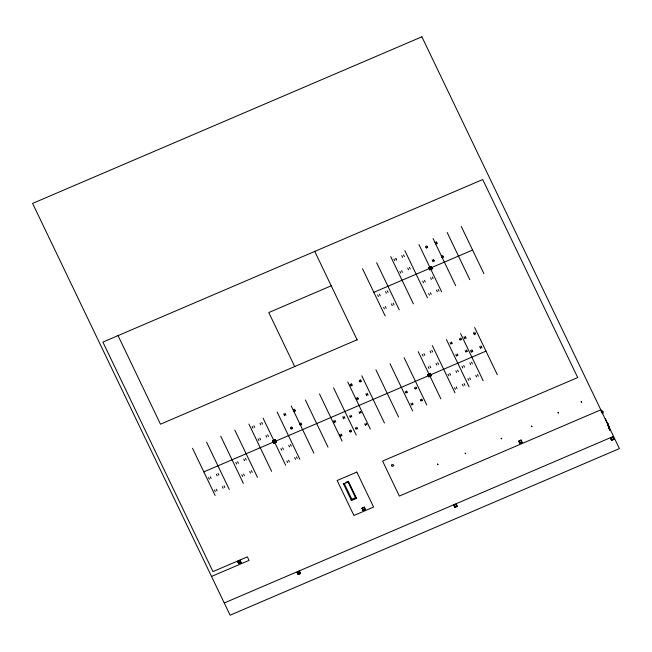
<?xml version="1.0" encoding="UTF-8"?>
<svg xmlns="http://www.w3.org/2000/svg" width="652" height="652" viewBox="0 0 652 652"><rect width="100%" height="100%" fill="white"/><g stroke="black" fill="none" stroke-linecap="round" stroke-linejoin="round"><path stroke-width="0.98" d="M607.713 423.849L610.142 430.385M609.677 429.815L607.908 423.767L610.142 430.597M601.168 411.461L601.657 410.817L603.059 411.526L602.839 413.718M331.208 285.82L268.787 312.544L294.777 366.717M426.058 247.467L427.304 246.937M435.626 243.375L436.873 242.846M432.716 260.987L433.963 260.45M441.828 257.084L443.075 256.554M428.674 267.613L431.2 266.529L432.26 268.795L429.733 269.871L428.714 267.76L431.2 266.529M373.84 292.316L472.594 250.05M432.219 268.648L429.733 269.871M117.922 335.373L160.482 424.199L357.117 339.741M350.629 385.299L351.876 384.77M359.741 381.404L360.988 380.866M450.532 343.522L451.836 342.968M459.888 339.578L461.192 339.024M284.272 414.957L285.519 414.419M293.832 410.866L295.079 410.328M464.477 337.997L465.724 337.459M474.037 333.897L475.284 333.368M456.27 355.479L457.574 354.924M465.618 351.542L466.93 350.98M356.84 399L358.087 398.47M366.4 394.908L367.647 394.37M290.931 428.47L292.169 427.94M300.042 424.574L301.289 424.036M471.135 351.51L472.374 350.98M480.247 347.614L481.486 347.076M272.732 440.866L275.258 439.782L276.318 442.048L273.791 443.132L272.732 440.866L273.791 443.132M427.647 374.566L430.181 373.482L431.241 375.739L428.706 376.823L427.696 374.713L430.181 373.482M272.772 441.013L275.258 439.782M203.831 471.877L485.984 351.118M273.742 442.985L276.318 442.048M334.166 421.909L335.413 421.379M343.278 418.013L344.525 417.476M405.674 392.488L406.978 391.933M415.031 388.551L416.335 387.989M350.116 416.75L351.42 416.188M359.464 412.806L360.776 412.251M411.412 404.452L412.716 403.89M420.76 400.507L422.072 399.945M355.845 428.706L357.157 428.152M365.202 424.762L366.505 424.207M340.368 435.609L341.615 435.08M349.937 431.518L351.183 430.988M345.78 482.382L348.258 481.323L356.188 497.859L356.359 498.421L351.412 500.54L343.311 483.442L343.482 484.012L348.429 481.893L348.258 481.323M356.188 497.859L351.241 499.978L351.412 500.54M237.597 561.38L240.132 560.304L241.191 562.562L238.656 563.646L237.597 561.38L238.656 563.646M361.852 508.21L364.378 507.126L365.438 509.383L362.903 510.467L361.893 508.348L364.378 507.126M518.601 441.119L521.127 440.035L522.187 442.3L519.652 443.376L518.642 441.265L521.127 440.035M237.646 561.527L240.132 560.304M238.616 563.499L241.191 562.562M211.525 576.441L249.048 560.386L247.361 556.857L212.968 571.576L102.894 342.096L482.724 179.536L577.705 377.549L382.569 461.062L399.35 496.058L600.81 409.831M601.918 411.689L602.293 411.355L602.505 411.844M224.247 602.978L613.532 436.367M297.019 572.252L299.545 571.168L300.605 573.434L298.078 574.51L297.059 572.399L299.545 571.168M453.768 505.161L456.294 504.077L457.354 506.343L454.827 507.427L453.768 505.161L454.827 507.427M610.516 438.079L613.043 436.995L614.102 439.252L611.576 440.336L610.516 438.079L611.576 440.336M453.808 505.308L456.294 504.077M610.557 438.226L613.043 436.995M454.786 507.28L457.354 506.343M611.535 440.198L614.102 439.252M608.96 427.948L608.063 425.088M601.291 412.284L601.869 412.912M461.534 339.684L460.752 338.062M467.272 351.64L466.49 350.018M460.231 340.246L459.448 338.624M465.968 352.202L465.186 350.58M416.677 388.649L415.894 387.027M422.414 400.605L421.632 398.983M415.373 389.211L414.59 387.59M421.111 401.167L420.328 399.546M361.404 381.664L360.466 379.708M368.062 395.169L367.117 393.213M360.157 382.194L359.219 380.246M366.815 395.707L365.87 393.751M352.292 385.56L351.355 383.612M358.502 399.26L357.557 397.312M351.045 386.098L350.108 384.142M357.255 399.798L356.31 397.842M361.118 412.912L360.336 411.29M366.856 424.868L366.074 423.246M359.814 413.466L359.032 411.844M365.544 425.43L364.77 423.808M344.941 418.274L343.995 416.318M351.599 431.787L350.654 429.831M343.694 418.812L342.756 416.856M350.352 432.317L349.407 430.361M335.829 422.178L334.883 420.222M342.031 435.878L341.094 433.922M334.582 422.708L333.637 420.752M340.784 436.408L339.847 434.452M437.296 243.677L436.343 241.672M443.507 257.385L442.545 255.38M436.049 244.207L435.096 242.21M442.26 257.915L441.306 255.918M475.707 334.199L474.754 332.194M427.736 247.768L426.783 245.763M481.918 347.907L480.964 345.902M474.46 334.729L473.507 332.732M434.395 261.281L433.433 259.284M426.489 248.298L425.536 246.301M480.671 348.437L479.717 346.44M433.148 261.819L432.194 259.814M466.147 338.29L465.194 336.285M472.806 351.803L471.852 349.806M464.9 338.82L463.947 336.823M471.559 352.341L470.605 350.336M452.195 343.653L451.396 341.99M457.924 355.609L457.133 353.954M450.882 344.215L450.092 342.553M456.62 356.171L455.829 354.509M407.337 392.618L406.538 390.964M413.066 404.574L412.276 402.92M406.025 393.18L405.234 391.518M411.762 405.137L410.972 403.474M351.77 416.881L350.98 415.218M357.508 428.837L356.717 427.174M350.466 417.435L349.676 415.78M356.204 429.399L355.413 427.736M295.503 411.159L294.549 409.163M301.713 424.868L300.759 422.871M294.256 411.689L293.302 409.692M300.466 425.397L299.512 423.401M285.943 415.251L284.989 413.254M292.601 428.763L291.648 426.767M284.696 415.78L283.742 413.784M291.354 429.301L290.401 427.304M433.091 278.681L432.284 277.002M439.032 291.069L438.226 289.382M431.363 279.423L430.556 277.736M437.305 291.803L436.498 290.124M472.358 363.84L471.551 362.162M478.299 376.228L477.492 374.541M470.638 364.582L469.831 362.895M476.579 376.962L475.773 375.283M425.243 282.039L424.436 280.36M431.184 294.427L430.377 292.74M423.523 282.781L422.716 281.093M429.464 295.16L428.657 293.481M464.517 367.198L463.711 365.519M470.459 379.586L469.652 377.899M462.79 367.94L461.983 366.253M468.731 380.32L467.924 378.641M404.33 256.603L403.523 254.924M410.271 268.991L409.464 267.312M402.602 257.344L401.795 255.657M408.543 269.732L407.736 268.045M458.389 371.746L457.582 370.059M464.892 385.308L464.085 383.62M456.669 372.479L455.854 370.801M463.173 386.041L462.358 384.362M396.481 259.961L395.674 258.282M402.423 272.349L401.616 270.67M394.762 260.702L393.955 259.015M400.703 273.09L399.896 271.403M450.581 375.087L449.774 373.409M457.085 388.649L456.278 386.962M448.853 375.829L448.046 374.142M455.357 389.383L454.55 387.704M432.626 351.99L431.82 350.311M438.568 364.378L437.761 362.691M430.899 352.732L430.092 351.045M436.84 365.112L436.033 363.433M424.778 355.348L423.971 353.669M430.719 367.736L429.912 366.049M423.058 356.09L422.251 354.403M429 368.47L428.193 366.791M388.054 292.487L387.247 290.808M393.995 304.875L393.189 303.188M386.334 293.229L385.528 291.542M392.276 305.609L391.469 303.93M380.214 295.845L379.407 294.166M386.147 308.233L385.34 306.546M378.486 296.587L377.679 294.9M384.427 308.966L383.62 307.288M291.297 446.164L290.49 444.485M297.239 458.552L296.432 456.873M289.578 446.905L288.771 445.218M295.511 459.293L294.704 457.606M283.457 449.521L282.65 447.842M289.39 461.909L288.583 460.231M281.729 450.263L280.922 448.576M287.671 462.651L286.864 460.964M262.536 424.093L261.729 422.406M268.477 436.473L267.67 434.794M260.816 424.827L260.009 423.148M266.75 437.215L265.943 435.528M254.696 427.451L253.881 425.764M260.629 439.831L259.822 438.152M252.968 428.185L252.161 426.506M258.909 440.573L258.102 438.886M246.26 459.978L245.454 458.291M252.202 472.358L251.395 470.679M244.541 460.711L243.734 459.032M250.482 473.099L249.675 471.412M238.42 463.336L237.613 461.649M244.361 475.716L243.555 474.037M236.692 464.069L235.885 462.39M242.634 476.457L241.827 474.77M218.909 475.137L218.102 473.458M224.85 487.525L224.043 485.846M217.189 475.878L216.382 474.191M223.131 488.267L222.324 486.579M211.069 478.495L210.262 476.816M217.01 490.883L216.203 489.196M209.341 479.236L208.534 477.549M215.282 491.624L214.475 489.937M461.274 226.448L483.914 273.653M447.166 232.487L469.807 279.692M433.058 238.526L455.699 285.723M474.664 327.516L497.305 374.721M431.249 266.676L432.26 268.795M418.951 244.565L441.591 291.762M460.556 333.555L483.197 380.76M404.843 250.596L427.484 297.801M446.449 339.594L469.09 386.799M390.735 256.635L413.376 303.84M432.341 345.633L454.982 392.83M376.628 262.674L399.268 309.879M418.234 351.664L440.874 398.869M362.52 268.714L385.161 315.918M404.126 357.703L426.767 404.908M390.018 363.743L412.659 410.947M375.911 369.782L398.551 416.987M357.198 340.002L314.639 251.175M361.803 375.821L384.444 423.026M347.695 381.86L370.336 429.057M333.588 387.891L356.228 435.096M319.48 393.93L342.121 441.135M348.429 481.893L356.359 498.421M348.038 481.975L355.584 497.729L351.86 499.326L344.305 483.572M305.372 399.969L328.013 447.174M291.265 406.009L313.905 453.213M277.157 412.048L299.798 459.252M263.049 418.087L285.69 465.283M248.942 424.118L271.582 471.323M234.834 430.157L257.475 477.362M220.726 436.196L243.367 483.401M206.619 442.235L229.26 489.44M192.511 448.274L215.152 495.479M396.318 259.056L396.595 259.838M607.957 423.792L609.685 429.326M522.187 442.3L519.652 443.376M431.241 375.739L428.706 376.823M365.438 509.383L362.903 510.467M300.605 573.434L298.078 574.51M608.072 424.729L609.457 429.342M607.949 424.843L608.487 426.701M605.309 418.502A8.639 0.595 66.8 0 1 608.854 427.345M391.567 465.096L391.95 466.392L393.498 465.952L393.857 465.047L392.357 464.542L391.567 465.096M437.419 464.102L437.957 464.615L437.419 464.102M465.161 453.173L465.699 453.694L465.161 453.173M501.143 438.291L501.681 438.812L501.143 438.291M531.429 426.131L531.967 426.652L531.429 426.131M558.014 412.414L558.552 412.936L558.014 412.414M581.136 401.705L581.674 402.219L581.136 401.705M601.763 411.045L601.519 412.186L602.587 412.765L602.831 411.624L601.763 411.045M421.885 36.797L32.6 203.408L230.115 615.203L619.4 448.592L421.885 36.797M431.005 266.945L429.138 267.744L429.888 269.317L431.763 268.51L431.005 266.945M275.062 440.206L273.188 441.005L273.946 442.569L275.812 441.771L275.062 440.206M429.986 373.898L428.111 374.696L428.861 376.269L430.736 375.462L429.986 373.898M356.823 472.081L337.157 480.5L353.938 515.487L373.604 507.069L356.823 472.081M239.936 560.72L238.061 561.519L238.811 563.083L240.686 562.285L239.936 560.72M364.183 507.541L362.308 508.34L363.058 509.905L364.933 509.106L364.183 507.541M520.932 440.45L519.057 441.257L519.807 442.822L521.682 442.015L520.932 440.45M299.349 571.584L297.483 572.383L298.233 573.956L300.099 573.149L299.349 571.584M456.098 504.501L454.232 505.3L454.982 506.865L456.848 506.066L456.098 504.501M612.847 437.411L610.981 438.209L611.731 439.774L613.597 438.975L612.847 437.411"/></g></svg>
